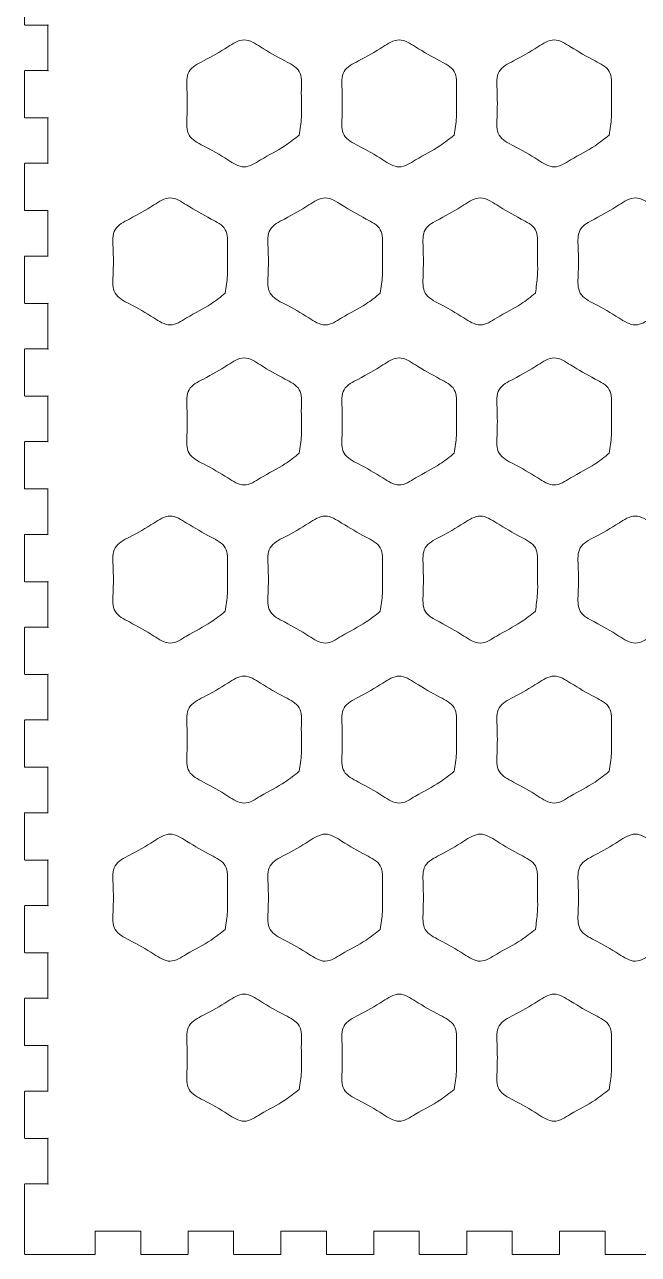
# Model space of a CAD drawing. Extents: x 10 to 568, y 23 to 1008.
# Drawn here: x 10 to 142.2, y 485.4 to 750.5 of the extents above; entities that cross this region are included whole.
import ezdxf

# ---------------------------------------------------------------- set-up
doc = ezdxf.new("R2010")
doc.units = 0
doc.layers.add('GEOMETRY', color=7, linetype='CONTINUOUS', lineweight=13)

msp = doc.modelspace()

# ---------------------------------------------------------------- linework, layer by layer
at = {"layer": 'GEOMETRY', "color": 7}
for points in [[(10, 760.5), (10, 750.5)], [(10.1, 750.4), (15, 750.4), (15, 740.6), (10.1, 740.6)], [(10, 740.5), (10, 730.5)], [(10.1, 730.4), (15, 730.4), (15, 720.6), (10.1, 720.6)], [(10, 720.5), (10, 710.5)], [(10.1, 710.4), (15, 710.4), (15, 700.6), (10.1, 700.6)], [(10, 700.5), (10, 690.5)], [(10.1, 690.4), (15, 690.4), (15, 680.6), (10.1, 680.6)], [(10, 680.5), (10, 670.5)], [(10.1, 670.4), (15, 670.4), (15, 660.6), (10.1, 660.6)], [(10, 660.5), (10, 650.5)], [(10.1, 650.4), (15, 650.4), (15, 640.6), (10.1, 640.6)], [(10, 640.5), (10, 630.5)], [(10.1, 630.4), (15, 630.4), (15, 620.6), (10.1, 620.6)], [(10, 620.5), (10, 610.5)], [(10.1, 610.4), (15, 610.4), (15, 600.6), (10.1, 600.6)], [(10, 600.5), (10, 590.5)], [(10.1, 590.4), (15, 590.4), (15, 580.6), (10.1, 580.6)], [(10, 580.5), (10, 570.5)], [(10.1, 570.4), (15, 570.4), (15, 560.6), (10.1, 560.6)], [(10, 560.5), (10, 550.5)], [(10.1, 550.4), (15, 550.4), (15, 540.6), (10.1, 540.6)], [(10, 540.5), (10, 530.5)], [(10.1, 530.4), (15, 530.4), (15, 520.6), (10.1, 520.6)], [(10, 520.5), (10, 510.5)], [(10.1, 510.4), (15, 510.4), (15, 500.6), (10.1, 500.6)], [(10, 500.5), (10, 490.5), (10, 485.5)], [(25.2, 485.5), (25.2, 490.4), (35, 490.4), (35, 485.5)], [(45.2, 485.5), (45.2, 490.4), (55, 490.4), (55, 485.5)], [(65.2, 485.5), (65.2, 490.4), (75, 490.4), (75, 485.5)], [(85.2, 485.5), (85.2, 490.4), (95, 490.4), (95, 485.5)], [(105.2, 485.5), (105.2, 490.4), (115, 490.4), (115, 485.5)], [(125.2, 485.5), (125.2, 490.4), (135, 490.4), (135, 485.5)], [(10.1, 485.4), (15.1, 485.4)], [(15.1, 485.4), (25.1, 485.4)], [(35.1, 485.4), (45.1, 485.4)], [(55.1, 485.4), (65.1, 485.4)], [(75.1, 485.4), (85.1, 485.4)], [(95.1, 485.4), (105.1, 485.4)], [(115.1, 485.4), (125.1, 485.4)], [(135.1, 485.4), (145.1, 485.4)]]:
    msp.add_lwpolyline(points, dxfattribs=at)
at = {"layer": 'GEOMETRY', "color": 3}
for points in [[(69.140081, 726.67369)], [(102.52469, 726.67369)], [(135.90927, 726.67369)], [(53.217936, 692.59777)], [(86.602583, 692.59777)], [(119.98715, 692.59777)], [(69.140081, 658.10327)], [(102.52469, 658.10327)], [(135.90927, 658.10327)], [(53.217936, 624.02697)], [(86.602583, 624.02697)], [(119.98715, 624.02697)], [(69.140081, 589.53247)], [(102.52469, 589.53247)], [(135.90927, 589.53247)], [(53.217936, 555.45617)], [(86.602583, 555.45617)], [(119.98715, 555.45617)], [(69.140081, 520.96167)], [(102.52469, 520.96167)], [(135.90927, 520.96167)]]:
    msp.add_lwpolyline(points, close=True, dxfattribs=at)
at = {"layer": 'GEOMETRY', "color": 7}
for points, knots in [([(10, 750.5), (10.002779, 750.482514), (10.008264, 750.44801), (10.04801, 750.408264), (10.082514, 750.402779), (10.1, 750.4)], [0, 0, 0, 0, 0.052201, 0.103008, 0.155209, 0.155209, 0.155209, 0.155209]), ([(15, 750.4), (15.023522, 750.404402), (15.06192, 750.411589), (15.011589, 750.46192), (15.004402, 750.423522), (15, 750.4)], [0, 0, 0, 0, 0.04969, 0.081117, 0.130808, 0.130808, 0.130808, 0.130808]), ([(10.1, 740.6), (10.082514, 740.597221), (10.04801, 740.591736), (10.008264, 740.55199), (10.002779, 740.517486), (10, 740.5)], [0, 0, 0, 0, 0.052201, 0.103008, 0.155209, 0.155209, 0.155209, 0.155209]), ([(15, 740.6), (15.004402, 740.576478), (15.011589, 740.53808), (15.06192, 740.588411), (15.023522, 740.595598), (15, 740.6)], [0, 0, 0, 0, 0.04969, 0.081117, 0.130808, 0.130808, 0.130808, 0.130808]), ([(10, 730.5), (10.002779, 730.482514), (10.008264, 730.44801), (10.04801, 730.408264), (10.082514, 730.402779), (10.1, 730.4)], [0, 0, 0, 0, 0.052201, 0.103008, 0.155209, 0.155209, 0.155209, 0.155209]), ([(15, 730.4), (15.023522, 730.404402), (15.06192, 730.411589), (15.011589, 730.46192), (15.004402, 730.423522), (15, 730.4)], [0, 0, 0, 0, 0.04969, 0.081117, 0.130808, 0.130808, 0.130808, 0.130808]), ([(10.1, 720.6), (10.082514, 720.597221), (10.04801, 720.591736), (10.008264, 720.55199), (10.002779, 720.517486), (10, 720.5)], [0, 0, 0, 0, 0.052201, 0.103008, 0.155209, 0.155209, 0.155209, 0.155209]), ([(15, 720.6), (15.004402, 720.576478), (15.011589, 720.53808), (15.06192, 720.588411), (15.023522, 720.595598), (15, 720.6)], [0, 0, 0, 0, 0.04969, 0.081117, 0.130808, 0.130808, 0.130808, 0.130808]), ([(10, 710.5), (10.002779, 710.482514), (10.008264, 710.44801), (10.04801, 710.408264), (10.082514, 710.402779), (10.1, 710.4)], [0, 0, 0, 0, 0.052201, 0.103008, 0.155209, 0.155209, 0.155209, 0.155209]), ([(15, 710.4), (15.023522, 710.404402), (15.06192, 710.411589), (15.011589, 710.46192), (15.004402, 710.423522), (15, 710.4)], [0, 0, 0, 0, 0.04969, 0.081117, 0.130808, 0.130808, 0.130808, 0.130808]), ([(10.1, 700.6), (10.082514, 700.597221), (10.04801, 700.591736), (10.008264, 700.55199), (10.002779, 700.517486), (10, 700.5)], [0, 0, 0, 0, 0.052201, 0.103008, 0.155209, 0.155209, 0.155209, 0.155209]), ([(15, 700.6), (15.004402, 700.576478), (15.011589, 700.53808), (15.06192, 700.588411), (15.023522, 700.595598), (15, 700.6)], [0, 0, 0, 0, 0.04969, 0.081117, 0.130808, 0.130808, 0.130808, 0.130808]), ([(10, 690.5), (10.002779, 690.482514), (10.008264, 690.44801), (10.04801, 690.408264), (10.082514, 690.402779), (10.1, 690.4)], [0, 0, 0, 0, 0.052201, 0.103008, 0.155209, 0.155209, 0.155209, 0.155209]), ([(15, 690.4), (15.023522, 690.404402), (15.06192, 690.411589), (15.011589, 690.46192), (15.004402, 690.423522), (15, 690.4)], [0, 0, 0, 0, 0.04969, 0.081117, 0.130808, 0.130808, 0.130808, 0.130808]), ([(10.1, 680.6), (10.082514, 680.597221), (10.04801, 680.591736), (10.008264, 680.55199), (10.002779, 680.517486), (10, 680.5)], [0, 0, 0, 0, 0.052201, 0.103008, 0.155209, 0.155209, 0.155209, 0.155209]), ([(15, 680.6), (15.004402, 680.576478), (15.011589, 680.53808), (15.06192, 680.588411), (15.023522, 680.595598), (15, 680.6)], [0, 0, 0, 0, 0.04969, 0.081117, 0.130808, 0.130808, 0.130808, 0.130808]), ([(10, 670.5), (10.002779, 670.482514), (10.008264, 670.44801), (10.04801, 670.408264), (10.082514, 670.402779), (10.1, 670.4)], [0, 0, 0, 0, 0.052201, 0.103008, 0.155209, 0.155209, 0.155209, 0.155209]), ([(15, 670.4), (15.023522, 670.404402), (15.06192, 670.411589), (15.011589, 670.46192), (15.004402, 670.423522), (15, 670.4)], [0, 0, 0, 0, 0.04969, 0.081117, 0.130808, 0.130808, 0.130808, 0.130808]), ([(10.1, 660.6), (10.082514, 660.597221), (10.04801, 660.591736), (10.008264, 660.55199), (10.002779, 660.517486), (10, 660.5)], [0, 0, 0, 0, 0.052201, 0.103008, 0.155209, 0.155209, 0.155209, 0.155209]), ([(15, 660.6), (15.004402, 660.576478), (15.011589, 660.53808), (15.06192, 660.588411), (15.023522, 660.595598), (15, 660.6)], [0, 0, 0, 0, 0.04969, 0.081117, 0.130808, 0.130808, 0.130808, 0.130808]), ([(10, 650.5), (10.002779, 650.482514), (10.008264, 650.44801), (10.04801, 650.408264), (10.082514, 650.402779), (10.1, 650.4)], [0, 0, 0, 0, 0.052201, 0.103008, 0.155209, 0.155209, 0.155209, 0.155209]), ([(15, 650.4), (15.023522, 650.404402), (15.06192, 650.411589), (15.011589, 650.46192), (15.004402, 650.423522), (15, 650.4)], [0, 0, 0, 0, 0.04969, 0.081117, 0.130808, 0.130808, 0.130808, 0.130808]), ([(10.1, 640.6), (10.082514, 640.597221), (10.04801, 640.591736), (10.008264, 640.55199), (10.002779, 640.517486), (10, 640.5)], [0, 0, 0, 0, 0.052201, 0.103008, 0.155209, 0.155209, 0.155209, 0.155209]), ([(15, 640.6), (15.004402, 640.576478), (15.011589, 640.53808), (15.06192, 640.588411), (15.023522, 640.595598), (15, 640.6)], [0, 0, 0, 0, 0.04969, 0.081117, 0.130808, 0.130808, 0.130808, 0.130808]), ([(10, 630.5), (10.002779, 630.482514), (10.008264, 630.44801), (10.04801, 630.408264), (10.082514, 630.402779), (10.1, 630.4)], [0, 0, 0, 0, 0.052201, 0.103008, 0.155209, 0.155209, 0.155209, 0.155209]), ([(15, 630.4), (15.023522, 630.404402), (15.06192, 630.411589), (15.011589, 630.46192), (15.004402, 630.423522), (15, 630.4)], [0, 0, 0, 0, 0.04969, 0.081117, 0.130808, 0.130808, 0.130808, 0.130808]), ([(10.1, 620.6), (10.082514, 620.597221), (10.04801, 620.591736), (10.008264, 620.55199), (10.002779, 620.517486), (10, 620.5)], [0, 0, 0, 0, 0.052201, 0.103008, 0.155209, 0.155209, 0.155209, 0.155209]), ([(15, 620.6), (15.004402, 620.576478), (15.011589, 620.53808), (15.06192, 620.588411), (15.023522, 620.595598), (15, 620.6)], [0, 0, 0, 0, 0.04969, 0.081117, 0.130808, 0.130808, 0.130808, 0.130808]), ([(10, 610.5), (10.002779, 610.482514), (10.008264, 610.44801), (10.04801, 610.408264), (10.082514, 610.402779), (10.1, 610.4)], [0, 0, 0, 0, 0.052201, 0.103008, 0.155209, 0.155209, 0.155209, 0.155209]), ([(15, 610.4), (15.023522, 610.404402), (15.06192, 610.411589), (15.011589, 610.46192), (15.004402, 610.423522), (15, 610.4)], [0, 0, 0, 0, 0.04969, 0.081117, 0.130808, 0.130808, 0.130808, 0.130808]), ([(10.1, 600.6), (10.082514, 600.597221), (10.04801, 600.591736), (10.008264, 600.55199), (10.002779, 600.517486), (10, 600.5)], [0, 0, 0, 0, 0.052201, 0.103008, 0.155209, 0.155209, 0.155209, 0.155209]), ([(15, 600.6), (15.004402, 600.576478), (15.011589, 600.53808), (15.06192, 600.588411), (15.023522, 600.595598), (15, 600.6)], [0, 0, 0, 0, 0.04969, 0.081117, 0.130808, 0.130808, 0.130808, 0.130808]), ([(10, 590.5), (10.002779, 590.482514), (10.008264, 590.44801), (10.04801, 590.408264), (10.082514, 590.402779), (10.1, 590.4)], [0, 0, 0, 0, 0.052201, 0.103008, 0.155209, 0.155209, 0.155209, 0.155209]), ([(15, 590.4), (15.023522, 590.404402), (15.06192, 590.411589), (15.011589, 590.46192), (15.004402, 590.423522), (15, 590.4)], [0, 0, 0, 0, 0.04969, 0.081117, 0.130808, 0.130808, 0.130808, 0.130808]), ([(10.1, 580.6), (10.082514, 580.597221), (10.04801, 580.591736), (10.008264, 580.55199), (10.002779, 580.517486), (10, 580.5)], [0, 0, 0, 0, 0.052201, 0.103008, 0.155209, 0.155209, 0.155209, 0.155209]), ([(15, 580.6), (15.004402, 580.576478), (15.011589, 580.53808), (15.06192, 580.588411), (15.023522, 580.595598), (15, 580.6)], [0, 0, 0, 0, 0.04969, 0.081117, 0.130808, 0.130808, 0.130808, 0.130808]), ([(10, 570.5), (10.002779, 570.482514), (10.008264, 570.44801), (10.04801, 570.408264), (10.082514, 570.402779), (10.1, 570.4)], [0, 0, 0, 0, 0.052201, 0.103008, 0.155209, 0.155209, 0.155209, 0.155209]), ([(15, 570.4), (15.023522, 570.404402), (15.06192, 570.411589), (15.011589, 570.46192), (15.004402, 570.423522), (15, 570.4)], [0, 0, 0, 0, 0.04969, 0.081117, 0.130808, 0.130808, 0.130808, 0.130808]), ([(10.1, 560.6), (10.082514, 560.597221), (10.04801, 560.591736), (10.008264, 560.55199), (10.002779, 560.517486), (10, 560.5)], [0, 0, 0, 0, 0.052201, 0.103008, 0.155209, 0.155209, 0.155209, 0.155209]), ([(15, 560.6), (15.004402, 560.576478), (15.011589, 560.53808), (15.06192, 560.588411), (15.023522, 560.595598), (15, 560.6)], [0, 0, 0, 0, 0.04969, 0.081117, 0.130808, 0.130808, 0.130808, 0.130808]), ([(10, 550.5), (10.002779, 550.482514), (10.008264, 550.44801), (10.04801, 550.408264), (10.082514, 550.402779), (10.1, 550.4)], [0, 0, 0, 0, 0.052201, 0.103008, 0.155209, 0.155209, 0.155209, 0.155209]), ([(15, 550.4), (15.023522, 550.404402), (15.06192, 550.411589), (15.011589, 550.46192), (15.004402, 550.423522), (15, 550.4)], [0, 0, 0, 0, 0.04969, 0.081117, 0.130808, 0.130808, 0.130808, 0.130808]), ([(10.1, 540.6), (10.082514, 540.597221), (10.04801, 540.591736), (10.008264, 540.55199), (10.002779, 540.517486), (10, 540.5)], [0, 0, 0, 0, 0.052201, 0.103008, 0.155209, 0.155209, 0.155209, 0.155209]), ([(15, 540.6), (15.004402, 540.576478), (15.011589, 540.53808), (15.06192, 540.588411), (15.023522, 540.595598), (15, 540.6)], [0, 0, 0, 0, 0.04969, 0.081117, 0.130808, 0.130808, 0.130808, 0.130808]), ([(10, 530.5), (10.002779, 530.482514), (10.008264, 530.44801), (10.04801, 530.408264), (10.082514, 530.402779), (10.1, 530.4)], [0, 0, 0, 0, 0.052201, 0.103008, 0.155209, 0.155209, 0.155209, 0.155209]), ([(15, 530.4), (15.023522, 530.404402), (15.06192, 530.411589), (15.011589, 530.46192), (15.004402, 530.423522), (15, 530.4)], [0, 0, 0, 0, 0.04969, 0.081117, 0.130808, 0.130808, 0.130808, 0.130808]), ([(10.1, 520.6), (10.082514, 520.597221), (10.04801, 520.591736), (10.008264, 520.55199), (10.002779, 520.517486), (10, 520.5)], [0, 0, 0, 0, 0.052201, 0.103008, 0.155209, 0.155209, 0.155209, 0.155209]), ([(15, 520.6), (15.004402, 520.576478), (15.011589, 520.53808), (15.06192, 520.588411), (15.023522, 520.595598), (15, 520.6)], [0, 0, 0, 0, 0.04969, 0.081117, 0.130808, 0.130808, 0.130808, 0.130808]), ([(10, 510.5), (10.002779, 510.482514), (10.008264, 510.44801), (10.04801, 510.408264), (10.082514, 510.402779), (10.1, 510.4)], [0, 0, 0, 0, 0.052201, 0.103008, 0.155209, 0.155209, 0.155209, 0.155209]), ([(15, 510.4), (15.023522, 510.404402), (15.06192, 510.411589), (15.011589, 510.46192), (15.004402, 510.423522), (15, 510.4)], [0, 0, 0, 0, 0.04969, 0.081117, 0.130808, 0.130808, 0.130808, 0.130808]), ([(10.1, 500.6), (10.082514, 500.597221), (10.04801, 500.591736), (10.008264, 500.55199), (10.002779, 500.517486), (10, 500.5)], [0, 0, 0, 0, 0.052201, 0.103008, 0.155209, 0.155209, 0.155209, 0.155209]), ([(15, 500.6), (15.004402, 500.576478), (15.011589, 500.53808), (15.06192, 500.588411), (15.023522, 500.595598), (15, 500.6)], [0, 0, 0, 0, 0.04969, 0.081117, 0.130808, 0.130808, 0.130808, 0.130808]), ([(25.2, 490.4), (25.195598, 490.423522), (25.188411, 490.46192), (25.13808, 490.411589), (25.176478, 490.404402), (25.2, 490.4)], [0, 0, 0, 0, 0.04969, 0.081117, 0.130808, 0.130808, 0.130808, 0.130808]), ([(35, 490.4), (35.023522, 490.404402), (35.06192, 490.411589), (35.011589, 490.46192), (35.004402, 490.423522), (35, 490.4)], [0, 0, 0, 0, 0.04969, 0.081117, 0.130808, 0.130808, 0.130808, 0.130808]), ([(45.2, 490.4), (45.195598, 490.423522), (45.188411, 490.46192), (45.13808, 490.411589), (45.176478, 490.404402), (45.2, 490.4)], [0, 0, 0, 0, 0.04969, 0.081117, 0.130808, 0.130808, 0.130808, 0.130808]), ([(55, 490.4), (55.023522, 490.404402), (55.06192, 490.411589), (55.011589, 490.46192), (55.004402, 490.423522), (55, 490.4)], [0, 0, 0, 0, 0.04969, 0.081117, 0.130808, 0.130808, 0.130808, 0.130808]), ([(65.2, 490.4), (65.195598, 490.423522), (65.188411, 490.46192), (65.13808, 490.411589), (65.176478, 490.404402), (65.2, 490.4)], [0, 0, 0, 0, 0.04969, 0.081117, 0.130808, 0.130808, 0.130808, 0.130808]), ([(75, 490.4), (75.023522, 490.404402), (75.06192, 490.411589), (75.011589, 490.46192), (75.004402, 490.423522), (75, 490.4)], [0, 0, 0, 0, 0.04969, 0.081117, 0.130808, 0.130808, 0.130808, 0.130808]), ([(85.2, 490.4), (85.195598, 490.423522), (85.188411, 490.46192), (85.13808, 490.411589), (85.176478, 490.404402), (85.2, 490.4)], [0, 0, 0, 0, 0.04969, 0.081117, 0.130808, 0.130808, 0.130808, 0.130808]), ([(95, 490.4), (95.023522, 490.404402), (95.06192, 490.411589), (95.011589, 490.46192), (95.004402, 490.423522), (95, 490.4)], [0, 0, 0, 0, 0.04969, 0.081117, 0.130808, 0.130808, 0.130808, 0.130808]), ([(105.2, 490.4), (105.195598, 490.423522), (105.188411, 490.46192), (105.13808, 490.411589), (105.176478, 490.404402), (105.2, 490.4)], [0, 0, 0, 0, 0.04969, 0.081117, 0.130808, 0.130808, 0.130808, 0.130808]), ([(115, 490.4), (115.023522, 490.404402), (115.06192, 490.411589), (115.011589, 490.46192), (115.004402, 490.423522), (115, 490.4)], [0, 0, 0, 0, 0.04969, 0.081117, 0.130808, 0.130808, 0.130808, 0.130808]), ([(125.2, 490.4), (125.195598, 490.423522), (125.188411, 490.46192), (125.13808, 490.411589), (125.176478, 490.404402), (125.2, 490.4)], [0, 0, 0, 0, 0.04969, 0.081117, 0.130808, 0.130808, 0.130808, 0.130808]), ([(135, 490.4), (135.023522, 490.404402), (135.06192, 490.411589), (135.011589, 490.46192), (135.004402, 490.423522), (135, 490.4)], [0, 0, 0, 0, 0.04969, 0.081117, 0.130808, 0.130808, 0.130808, 0.130808]), ([(10, 485.5), (10.002779, 485.482514), (10.008264, 485.44801), (10.04801, 485.408264), (10.082514, 485.402779), (10.1, 485.4)], [0, 0, 0, 0, 0.052201, 0.103008, 0.155209, 0.155209, 0.155209, 0.155209]), ([(25.1, 485.4), (25.117486, 485.402779), (25.15199, 485.408264), (25.191736, 485.44801), (25.197221, 485.482514), (25.2, 485.5)], [0, 0, 0, 0, 0.052201, 0.103008, 0.155209, 0.155209, 0.155209, 0.155209]), ([(35, 485.5), (35.002779, 485.482514), (35.008264, 485.44801), (35.04801, 485.408264), (35.082514, 485.402779), (35.1, 485.4)], [0, 0, 0, 0, 0.052201, 0.103008, 0.155209, 0.155209, 0.155209, 0.155209]), ([(45.1, 485.4), (45.117486, 485.402779), (45.15199, 485.408264), (45.191736, 485.44801), (45.197221, 485.482514), (45.2, 485.5)], [0, 0, 0, 0, 0.052201, 0.103008, 0.155209, 0.155209, 0.155209, 0.155209]), ([(55, 485.5), (55.002779, 485.482514), (55.008264, 485.44801), (55.04801, 485.408264), (55.082514, 485.402779), (55.1, 485.4)], [0, 0, 0, 0, 0.052201, 0.103008, 0.155209, 0.155209, 0.155209, 0.155209]), ([(65.1, 485.4), (65.117486, 485.402779), (65.15199, 485.408264), (65.191736, 485.44801), (65.197221, 485.482514), (65.2, 485.5)], [0, 0, 0, 0, 0.052201, 0.103008, 0.155209, 0.155209, 0.155209, 0.155209]), ([(75, 485.5), (75.002779, 485.482514), (75.008264, 485.44801), (75.04801, 485.408264), (75.082514, 485.402779), (75.1, 485.4)], [0, 0, 0, 0, 0.052201, 0.103008, 0.155209, 0.155209, 0.155209, 0.155209]), ([(85.1, 485.4), (85.117486, 485.402779), (85.15199, 485.408264), (85.191736, 485.44801), (85.197221, 485.482514), (85.2, 485.5)], [0, 0, 0, 0, 0.052201, 0.103008, 0.155209, 0.155209, 0.155209, 0.155209]), ([(95, 485.5), (95.002779, 485.482514), (95.008264, 485.44801), (95.04801, 485.408264), (95.082514, 485.402779), (95.1, 485.4)], [0, 0, 0, 0, 0.052201, 0.103008, 0.155209, 0.155209, 0.155209, 0.155209]), ([(105.1, 485.4), (105.117486, 485.402779), (105.15199, 485.408264), (105.191736, 485.44801), (105.197221, 485.482514), (105.2, 485.5)], [0, 0, 0, 0, 0.052201, 0.103008, 0.155209, 0.155209, 0.155209, 0.155209]), ([(115, 485.5), (115.002779, 485.482514), (115.008264, 485.44801), (115.04801, 485.408264), (115.082514, 485.402779), (115.1, 485.4)], [0, 0, 0, 0, 0.052201, 0.103008, 0.155209, 0.155209, 0.155209, 0.155209]), ([(125.1, 485.4), (125.117486, 485.402779), (125.15199, 485.408264), (125.191736, 485.44801), (125.197221, 485.482514), (125.2, 485.5)], [0, 0, 0, 0, 0.052201, 0.103008, 0.155209, 0.155209, 0.155209, 0.155209]), ([(135, 485.5), (135.002779, 485.482514), (135.008264, 485.44801), (135.04801, 485.408264), (135.082514, 485.402779), (135.1, 485.4)], [0, 0, 0, 0, 0.052201, 0.103008, 0.155209, 0.155209, 0.155209, 0.155209])]:
    msp.add_open_spline(points, degree=3, knots=knots, dxfattribs=at)
at = {"layer": 'GEOMETRY', "color": 3}
for points, knots in [([(69.140081, 726.67369), (68.129065, 725.870521), (65.521314, 723.798879), (61.521409, 721.916619), (57.294596, 719.023434), (52.977213, 721.885508), (49.353957, 723.977394), (44.733655, 726.275498), (45.05393, 731.424122), (45.053803, 735.6158), (44.733896, 740.764602), (49.352843, 743.061958), (52.983008, 745.157686), (57.281712, 748.009366), (61.582078, 745.157116), (65.205333, 743.065231), (69.842652, 740.757302), (69.450487, 735.650183), (69.820353, 731.245037), (69.330136, 727.950839), (69.140081, 726.67369)], [0, 0, 0, 0, 3.840665, 9.906368, 13.747032, 17.587695, 23.653398, 27.494063, 31.334724, 37.400426, 41.241087, 45.081752, 51.147455, 54.988118, 58.828781, 64.894485, 68.73515, 72.57581, 78.641512, 82.482173, 82.482173, 82.482173, 82.482173]), ([(102.52469, 726.67369), (101.513674, 725.870521), (98.905924, 723.798879), (94.906021, 721.916619), (90.679209, 719.023434), (86.361826, 721.885509), (82.738571, 723.977394), (78.118268, 726.275497), (78.438543, 731.424122), (78.438416, 735.6158), (78.118509, 740.764602), (82.737456, 743.061958), (86.367621, 745.157686), (90.666325, 748.009366), (94.966689, 745.157116), (98.589944, 743.06523), (103.227261, 740.757302), (102.835096, 735.650183), (103.204962, 731.245037), (102.714745, 727.950839), (102.52469, 726.67369)], [0, 0, 0, 0, 3.840664, 9.906366, 13.747028, 17.587691, 23.653394, 27.49406, 31.33472, 37.400422, 41.241083, 45.081748, 51.147452, 54.988115, 58.828777, 64.894478, 68.735143, 72.575803, 78.641505, 82.482166, 82.482166, 82.482166, 82.482166]), ([(135.90927, 726.67369), (134.898253, 725.870521), (132.290501, 723.798879), (128.290596, 721.916619), (124.063782, 719.023434), (119.746398, 721.885508), (116.123143, 723.977394), (111.502836, 726.275497), (111.823123, 731.424123), (111.822995, 735.6158), (111.50309, 740.764599), (116.122029, 743.06196), (119.752194, 745.157687), (124.050898, 748.009366), (128.351264, 745.157116), (131.974521, 743.06523), (136.611841, 740.757302), (136.219676, 735.650183), (136.589542, 731.245037), (136.099325, 727.950839), (135.90927, 726.67369)], [0, 0, 0, 0, 3.840666, 9.90637, 13.747034, 17.587698, 23.653402, 27.494068, 31.334728, 37.40043, 41.241091, 45.081751, 51.147453, 54.988117, 58.828781, 64.894485, 68.735151, 72.575812, 78.641514, 82.482174, 82.482174, 82.482174, 82.482174]), ([(53.217936, 692.59777), (52.206919, 691.794604), (49.599166, 689.722967), (45.599263, 687.840709), (41.37245, 684.947524), (37.055068, 687.809598), (33.431814, 689.901483), (28.811506, 692.199579), (29.131785, 697.348209), (29.131657, 701.539888), (28.81175, 706.688692), (33.430697, 708.986048), (37.060862, 711.081776), (41.359566, 713.933456), (45.659932, 711.081206), (49.283188, 708.98932), (53.920507, 706.681392), (53.528342, 701.574272), (53.898207, 697.169123), (53.407991, 693.874921), (53.217936, 692.59777)], [0, 0, 0, 0, 3.840661, 9.906364, 13.747027, 17.587689, 23.653391, 27.494053, 31.33472, 37.400425, 41.241086, 45.081751, 51.147455, 54.988118, 58.828781, 64.894484, 68.73515, 72.575811, 78.641515, 82.482183, 82.482183, 82.482183, 82.482183]), ([(86.602583, 692.59777), (85.591566, 691.794604), (82.983813, 689.722967), (78.98391, 687.840709), (74.757098, 684.947524), (70.439715, 687.809598), (66.816461, 689.901482), (62.196154, 692.199579), (62.516433, 697.348209), (62.516305, 701.539888), (62.196398, 706.688692), (66.815345, 708.986048), (70.44551, 711.081776), (74.744214, 713.933456), (79.044579, 711.081206), (82.667835, 708.98932), (87.305154, 706.681392), (86.912989, 701.574272), (87.282855, 697.169123), (86.792638, 693.874921), (86.602583, 692.59777)], [0, 0, 0, 0, 3.840661, 9.906363, 13.747026, 17.587689, 23.653391, 27.494052, 31.33472, 37.400424, 41.241085, 45.08175, 51.147454, 54.988117, 58.82878, 64.894483, 68.735148, 72.575809, 78.641514, 82.482182, 82.482182, 82.482182, 82.482182]), ([(119.98715, 692.59777), (118.976133, 691.794604), (116.368379, 689.722967), (112.368476, 687.840709), (108.141662, 684.947524), (103.82428, 687.809597), (100.201027, 689.901483), (95.580721, 692.199579), (95.901, 697.348209), (95.900872, 701.539889), (95.580965, 706.688691), (100.199911, 708.986048), (103.830075, 711.081777), (108.128778, 713.933456), (112.429144, 711.081206), (116.052401, 708.98932), (120.689721, 706.681392), (120.297556, 701.574272), (120.667422, 697.169123), (120.177205, 693.874921), (119.98715, 692.59777)], [0, 0, 0, 0, 3.840662, 9.906365, 13.747029, 17.587691, 23.653391, 27.494052, 31.33472, 37.400424, 41.241085, 45.08175, 51.147452, 54.988114, 58.828778, 64.894482, 68.735148, 72.575809, 78.641514, 82.482182, 82.482182, 82.482182, 82.482182]), ([(153.37173, 692.59777), (152.360714, 691.794604), (149.752963, 689.722967), (145.753062, 687.840708), (141.526251, 684.947524), (137.208868, 687.809598), (133.585614, 689.901483), (128.965305, 692.199579), (129.285584, 697.348209), (129.285456, 701.539888), (128.965549, 706.688692), (133.584497, 708.986048), (137.214663, 711.081776), (141.513367, 713.933456), (145.813731, 711.081206), (149.436985, 708.98932), (154.074301, 706.681391), (153.682136, 701.574272), (154.052002, 697.169123), (153.561785, 693.874921), (153.37173, 692.59777)], [0, 0, 0, 0, 3.84066, 9.906359, 13.74702, 17.587684, 23.653387, 27.494048, 31.334716, 37.400421, 41.241082, 45.081748, 51.147452, 54.988116, 58.828777, 64.894478, 68.735141, 72.575803, 78.641507, 82.482175, 82.482175, 82.482175, 82.482175]), ([(69.140081, 658.10327), (68.129065, 657.300101), (65.521314, 655.228459), (61.521409, 653.346199), (57.294596, 650.453014), (52.977213, 653.315088), (49.353957, 655.406974), (44.733655, 657.705078), (45.053929, 662.853704), (45.053804, 667.045383), (44.733893, 672.19419), (49.352845, 674.491539), (52.983008, 676.587267), (57.281712, 679.438945), (61.582077, 676.586697), (65.205331, 674.494812), (69.842656, 672.18689), (69.450486, 667.079767), (69.820353, 662.674618), (69.330136, 659.380419), (69.140081, 658.10327)], [0, 0, 0, 0, 3.840665, 9.906368, 13.747032, 17.587695, 23.653398, 27.494063, 31.334724, 37.400429, 41.241096, 45.081758, 51.14746, 54.988122, 58.828786, 64.894488, 68.735148, 72.575816, 78.641521, 82.482182, 82.482182, 82.482182, 82.482182]), ([(102.52469, 658.10327), (101.513674, 657.300101), (98.905924, 655.228459), (94.906021, 653.346199), (90.679209, 650.453014), (86.361826, 653.315089), (82.738571, 655.406974), (78.118268, 657.705077), (78.438542, 662.853704), (78.438417, 667.045383), (78.118506, 672.19419), (82.737458, 674.491539), (86.367621, 676.587267), (90.666325, 679.438945), (94.966689, 676.586697), (98.589941, 674.494812), (103.227265, 672.18689), (102.835095, 667.079767), (103.204962, 662.674618), (102.714745, 659.380419), (102.52469, 658.10327)], [0, 0, 0, 0, 3.840664, 9.906366, 13.747028, 17.587691, 23.653394, 27.49406, 31.334721, 37.400425, 41.241093, 45.081754, 51.147456, 54.988119, 58.828781, 64.894481, 68.735141, 72.575809, 78.641513, 82.482175, 82.482175, 82.482175, 82.482175]), ([(135.90927, 658.10327), (134.898253, 657.300101), (132.290501, 655.228459), (128.290596, 653.346199), (124.063782, 650.453014), (119.746398, 653.315088), (116.123143, 655.406974), (111.502836, 657.705077), (111.823123, 662.853704), (111.822996, 667.045383), (111.503086, 672.194188), (116.122031, 674.491542), (119.752194, 676.587267), (124.050898, 679.438945), (128.351264, 676.586697), (131.974519, 674.494812), (136.611845, 672.186891), (136.219675, 667.079767), (136.589542, 662.674618), (136.099325, 659.380419), (135.90927, 658.10327)], [0, 0, 0, 0, 3.840666, 9.90637, 13.747034, 17.587698, 23.653402, 27.494068, 31.334729, 37.400433, 41.241101, 45.081757, 51.147458, 54.988121, 58.828785, 64.894488, 68.73515, 72.575817, 78.641522, 82.482183, 82.482183, 82.482183, 82.482183]), ([(53.217936, 624.02697), (52.206919, 623.223804), (49.599166, 621.152167), (45.599263, 619.269909), (41.37245, 616.376724), (37.055068, 619.238798), (33.431814, 621.330683), (28.811506, 623.628779), (29.131785, 628.777409), (29.131657, 632.969088), (28.81175, 638.117892), (33.430697, 640.415248), (37.060862, 642.510976), (41.359566, 645.362656), (45.659932, 642.510406), (49.283188, 640.41852), (53.920507, 638.110592), (53.528342, 633.003472), (53.898207, 628.598323), (53.407991, 625.304121), (53.217936, 624.02697)], [0, 0, 0, 0, 3.840661, 9.906364, 13.747027, 17.587689, 23.653391, 27.494053, 31.33472, 37.400425, 41.241086, 45.081751, 51.147455, 54.988118, 58.828781, 64.894484, 68.73515, 72.575811, 78.641515, 82.482183, 82.482183, 82.482183, 82.482183]), ([(86.602583, 624.02697), (85.591566, 623.223804), (82.983813, 621.152167), (78.98391, 619.269909), (74.757098, 616.376724), (70.439715, 619.238798), (66.816461, 621.330682), (62.196154, 623.628779), (62.516433, 628.777409), (62.516305, 632.969088), (62.196398, 638.117892), (66.815345, 640.415248), (70.44551, 642.510976), (74.744214, 645.362656), (79.044579, 642.510406), (82.667835, 640.41852), (87.305154, 638.110592), (86.912989, 633.003472), (87.282855, 628.598323), (86.792638, 625.304121), (86.602583, 624.02697)], [0, 0, 0, 0, 3.840661, 9.906363, 13.747026, 17.587689, 23.653391, 27.494052, 31.33472, 37.400424, 41.241085, 45.08175, 51.147454, 54.988117, 58.82878, 64.894483, 68.735148, 72.575809, 78.641514, 82.482182, 82.482182, 82.482182, 82.482182]), ([(119.98715, 624.02697), (118.976133, 623.223804), (116.368379, 621.152167), (112.368476, 619.269909), (108.141662, 616.376724), (103.82428, 619.238797), (100.201027, 621.330683), (95.580721, 623.628779), (95.901, 628.777409), (95.900872, 632.969089), (95.580965, 638.117891), (100.199911, 640.415248), (103.830075, 642.510977), (108.128778, 645.362656), (112.429144, 642.510406), (116.052401, 640.41852), (120.689721, 638.110592), (120.297556, 633.003472), (120.667422, 628.598323), (120.177205, 625.304121), (119.98715, 624.02697)], [0, 0, 0, 0, 3.840662, 9.906365, 13.747029, 17.587691, 23.653391, 27.494052, 31.33472, 37.400424, 41.241085, 45.08175, 51.147452, 54.988114, 58.828778, 64.894482, 68.735148, 72.575809, 78.641514, 82.482182, 82.482182, 82.482182, 82.482182]), ([(153.37173, 624.02697), (152.360714, 623.223804), (149.752963, 621.152167), (145.753062, 619.269908), (141.526251, 616.376724), (137.208868, 619.238798), (133.585614, 621.330683), (128.965305, 623.628779), (129.285584, 628.777409), (129.285456, 632.969088), (128.965549, 638.117892), (133.584497, 640.415248), (137.214663, 642.510976), (141.513367, 645.362656), (145.813731, 642.510406), (149.436985, 640.41852), (154.074301, 638.110591), (153.682136, 633.003472), (154.052002, 628.598323), (153.561785, 625.304121), (153.37173, 624.02697)], [0, 0, 0, 0, 3.84066, 9.906359, 13.74702, 17.587684, 23.653387, 27.494048, 31.334716, 37.400421, 41.241082, 45.081748, 51.147452, 54.988116, 58.828777, 64.894478, 68.735141, 72.575803, 78.641507, 82.482175, 82.482175, 82.482175, 82.482175]), ([(69.140081, 589.53247), (68.129065, 588.729301), (65.521314, 586.657659), (61.521409, 584.775399), (57.294596, 581.882214), (52.977213, 584.744288), (49.353957, 586.836174), (44.733655, 589.134278), (45.05393, 594.282902), (45.053803, 598.47458), (44.733896, 603.623382), (49.352843, 605.920738), (52.983008, 608.016466), (57.281712, 610.868146), (61.582078, 608.015896), (65.205333, 605.924011), (69.842652, 603.616082), (69.450487, 598.508963), (69.820353, 594.103817), (69.330136, 590.809619), (69.140081, 589.53247)], [0, 0, 0, 0, 3.840665, 9.906368, 13.747032, 17.587695, 23.653398, 27.494063, 31.334724, 37.400426, 41.241087, 45.081752, 51.147455, 54.988118, 58.828781, 64.894485, 68.73515, 72.57581, 78.641512, 82.482173, 82.482173, 82.482173, 82.482173]), ([(102.52469, 589.53247), (101.513674, 588.729301), (98.905924, 586.657659), (94.906021, 584.775399), (90.679209, 581.882214), (86.361826, 584.744289), (82.738571, 586.836174), (78.118268, 589.134277), (78.438543, 594.282902), (78.438416, 598.47458), (78.118509, 603.623382), (82.737456, 605.920738), (86.367621, 608.016466), (90.666325, 610.868146), (94.966689, 608.015896), (98.589944, 605.92401), (103.227261, 603.616082), (102.835096, 598.508963), (103.204962, 594.103817), (102.714745, 590.809619), (102.52469, 589.53247)], [0, 0, 0, 0, 3.840664, 9.906366, 13.747028, 17.587691, 23.653394, 27.49406, 31.33472, 37.400422, 41.241083, 45.081748, 51.147452, 54.988115, 58.828777, 64.894478, 68.735143, 72.575803, 78.641505, 82.482166, 82.482166, 82.482166, 82.482166]), ([(135.90927, 589.53247), (134.898253, 588.729301), (132.290501, 586.657659), (128.290596, 584.775399), (124.063782, 581.882214), (119.746398, 584.744288), (116.123143, 586.836174), (111.502836, 589.134277), (111.823123, 594.282903), (111.822995, 598.47458), (111.50309, 603.623379), (116.122029, 605.92074), (119.752194, 608.016467), (124.050898, 610.868146), (128.351264, 608.015896), (131.974521, 605.92401), (136.611841, 603.616082), (136.219676, 598.508963), (136.589542, 594.103817), (136.099325, 590.809619), (135.90927, 589.53247)], [0, 0, 0, 0, 3.840666, 9.90637, 13.747034, 17.587698, 23.653402, 27.494068, 31.334728, 37.40043, 41.241091, 45.081751, 51.147453, 54.988117, 58.828781, 64.894485, 68.735151, 72.575812, 78.641514, 82.482174, 82.482174, 82.482174, 82.482174]), ([(53.217936, 555.45617), (52.206919, 554.653003), (49.599166, 552.581364), (45.599263, 550.699102), (41.37245, 547.805913), (37.055067, 550.667991), (33.431814, 552.75988), (28.811506, 555.057979), (29.131785, 560.206609), (29.131657, 564.398288), (28.811749, 569.547092), (33.4307, 571.844442), (37.060862, 573.940173), (41.359566, 576.791857), (45.659932, 573.939603), (49.283185, 571.847715), (53.920508, 569.539792), (53.528342, 564.432672), (53.898207, 560.027523), (53.407991, 556.733321), (53.217936, 555.45617)], [0, 0, 0, 0, 3.840663, 9.906368, 13.747032, 17.587695, 23.6534, 27.494063, 31.33473, 37.400435, 41.241096, 45.081759, 51.147463, 54.988127, 58.828791, 64.894496, 68.735159, 72.57582, 78.641524, 82.482192, 82.482192, 82.482192, 82.482192]), ([(86.602583, 555.45617), (85.591566, 554.653003), (82.983813, 552.581364), (78.983911, 550.699103), (74.757098, 547.805913), (70.439715, 550.667991), (66.816461, 552.759879), (62.196155, 555.057979), (62.516433, 560.206609), (62.516305, 564.398288), (62.196397, 569.547092), (66.815347, 571.844442), (70.44551, 573.940173), (74.744214, 576.791857), (79.04458, 573.939603), (82.667833, 571.847715), (87.305155, 569.539792), (86.912989, 564.432672), (87.282855, 560.027523), (86.792638, 556.733321), (86.602583, 555.45617)], [0, 0, 0, 0, 3.840663, 9.906367, 13.747031, 17.587695, 23.6534, 27.494062, 31.33473, 37.400434, 41.241095, 45.081758, 51.147462, 54.988126, 58.82879, 64.894494, 68.735157, 72.575818, 78.641522, 82.48219, 82.48219, 82.48219, 82.48219]), ([(119.98715, 555.45617), (118.976133, 554.653003), (116.368379, 552.581364), (112.368476, 550.699103), (108.141662, 547.805913), (103.82428, 550.667991), (100.201028, 552.75988), (95.580722, 555.057979), (95.901, 560.206609), (95.900872, 564.398288), (95.580964, 569.547091), (100.199913, 571.844442), (103.830075, 573.940174), (108.128778, 576.791857), (112.429145, 573.939603), (116.052399, 571.847715), (120.689722, 569.539792), (120.297556, 564.432672), (120.667422, 560.027523), (120.177205, 556.733321), (119.98715, 555.45617)], [0, 0, 0, 0, 3.840663, 9.906369, 13.747033, 17.587697, 23.6534, 27.494062, 31.33473, 37.400434, 41.241095, 45.081757, 51.14746, 54.988123, 58.828788, 64.894494, 68.735157, 72.575818, 78.641522, 82.48219, 82.48219, 82.48219, 82.48219]), ([(153.37173, 555.45617), (152.360714, 554.653003), (149.752963, 552.581364), (145.753063, 550.699102), (141.526251, 547.805913), (137.208868, 550.667992), (133.585614, 552.75988), (128.965305, 555.057979), (129.285584, 560.206609), (129.285456, 564.398288), (128.965548, 569.547092), (133.584499, 571.844442), (137.214663, 573.940173), (141.513367, 576.791857), (145.813731, 573.939603), (149.436982, 571.847715), (154.074302, 569.539791), (153.682136, 564.432672), (154.052002, 560.027523), (153.561785, 556.733321), (153.37173, 555.45617)], [0, 0, 0, 0, 3.840661, 9.906363, 13.747025, 17.58769, 23.653395, 27.494058, 31.334726, 37.400431, 41.241092, 45.081755, 51.14746, 54.988125, 58.828787, 64.894489, 68.73515, 72.575811, 78.641516, 82.482183, 82.482183, 82.482183, 82.482183]), ([(69.140081, 520.96167), (68.129065, 520.158501), (65.521314, 518.086859), (61.521409, 516.204599), (57.294596, 513.311414), (52.977213, 516.173488), (49.353957, 518.265374), (44.733655, 520.563478), (45.05393, 525.712102), (45.053803, 529.90378), (44.733896, 535.052582), (49.352843, 537.349938), (52.983008, 539.445666), (57.281712, 542.297346), (61.582078, 539.445096), (65.205333, 537.353211), (69.842652, 535.045282), (69.450487, 529.938163), (69.820353, 525.533017), (69.330136, 522.238819), (69.140081, 520.96167)], [0, 0, 0, 0, 3.840665, 9.906368, 13.747032, 17.587695, 23.653398, 27.494063, 31.334724, 37.400426, 41.241087, 45.081752, 51.147455, 54.988118, 58.828781, 64.894485, 68.73515, 72.57581, 78.641512, 82.482173, 82.482173, 82.482173, 82.482173]), ([(102.52469, 520.96167), (101.513674, 520.158501), (98.905924, 518.086859), (94.906021, 516.204599), (90.679209, 513.311414), (86.361826, 516.173489), (82.738571, 518.265374), (78.118268, 520.563477), (78.438543, 525.712102), (78.438416, 529.90378), (78.118509, 535.052582), (82.737456, 537.349938), (86.367621, 539.445666), (90.666325, 542.297346), (94.966689, 539.445096), (98.589944, 537.35321), (103.227261, 535.045282), (102.835096, 529.938163), (103.204962, 525.533017), (102.714745, 522.238819), (102.52469, 520.96167)], [0, 0, 0, 0, 3.840664, 9.906366, 13.747028, 17.587691, 23.653394, 27.49406, 31.33472, 37.400422, 41.241083, 45.081748, 51.147452, 54.988115, 58.828777, 64.894478, 68.735143, 72.575803, 78.641505, 82.482166, 82.482166, 82.482166, 82.482166]), ([(135.90927, 520.96167), (134.898253, 520.158501), (132.290501, 518.086859), (128.290596, 516.204599), (124.063782, 513.311414), (119.746398, 516.173488), (116.123143, 518.265374), (111.502836, 520.563477), (111.823123, 525.712103), (111.822995, 529.90378), (111.50309, 535.052579), (116.122029, 537.34994), (119.752194, 539.445667), (124.050898, 542.297346), (128.351264, 539.445096), (131.974521, 537.35321), (136.611841, 535.045282), (136.219676, 529.938163), (136.589542, 525.533017), (136.099325, 522.238819), (135.90927, 520.96167)], [0, 0, 0, 0, 3.840666, 9.90637, 13.747034, 17.587698, 23.653402, 27.494068, 31.334728, 37.40043, 41.241091, 45.081751, 51.147453, 54.988117, 58.828781, 64.894485, 68.735151, 72.575812, 78.641514, 82.482174, 82.482174, 82.482174, 82.482174])]:
    msp.add_open_spline(points, degree=3, knots=knots, dxfattribs=at)

doc.saveas('drawing.dxf')
